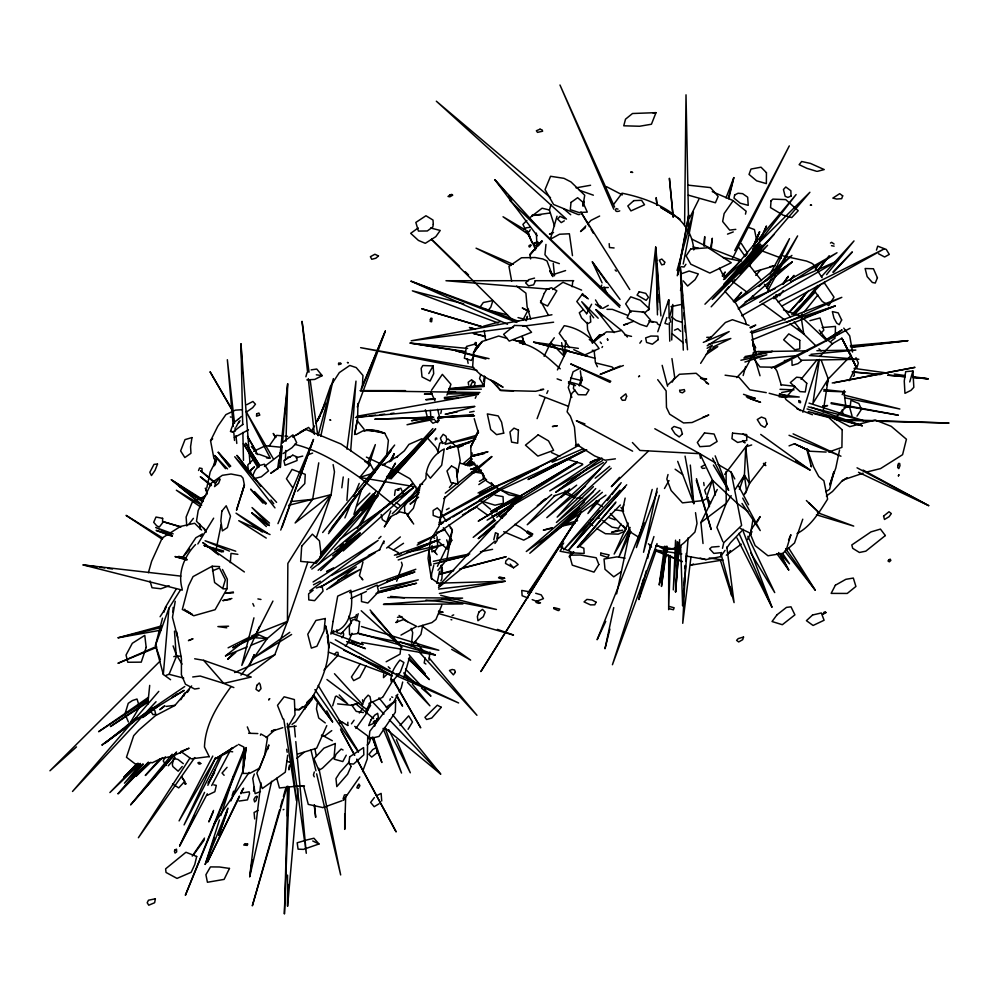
<?xml version="1.0" encoding="UTF-8"?>
<svg xmlns="http://www.w3.org/2000/svg" width="999" height="999" viewBox="0 0 999 999"><rect width="100%" height="100%" fill="white"/><g stroke="black" fill="none" stroke-linecap="round" stroke-linejoin="round"><path stroke-width="1.5" d="M344.717 813.798L344.717 829.395L345.666 796.79M668.706 555.032L668.668 609.665L670.441 555.481M246.79 675.986L274.787 654.782L287.425 621.415L287.862 563.411L331.119 494.642L334.478 471.878L333.129 464.597M298.002 788.548L287.587 906.18L287.824 884.365M684.59 225.599L686.013 94.818L688.736 229.832M431.543 579.008L431.618 573.913L433.741 565.521M842.169 430.194L841.907 447.39L828.733 452.035M835.264 336.501L835.451 326.423L822.115 327.572M184.765 609.203L185.814 610.913L193.756 615.771L215.11 609.702L227.098 588.623L227.322 579.208L222.477 569.455M357.967 403.484L357.53 421.066L364.073 429.183M285.439 459.79L285.714 450.487M285.989 441.196L287.675 383.828L278.634 467.532M288.049 786.325L284.403 913.998L289.273 786.725M347.764 725.349L347.852 722.24M671.728 339.997L672.789 304.47L669.405 317.757M432.067 545.454L431.868 551.823L435.027 550.973L437.762 547.177L437.013 536.738M704.37 245.904L704.732 236.613L703.746 245.879M172.927 612.05L173.127 607.429M383.653 674.063L383.504 677.647L388.099 673.289M675.561 540.184L673.314 589.872L677.172 541.633M747.727 444.493L745.754 446.903L744.417 475.149L743.468 479.308M685.601 565.884L682.742 623.301L690.971 557.067M685.826 561.226L686.213 553.471M679.47 542.607L675.549 592.07L678.196 542.332M362.312 387.237L362.962 375.474L356.206 367.582L349.8 365.447L339.31 372.615L330.544 386.064L320.904 413.998L325.199 403.359L316.883 421.491M680.581 545.404L682.642 605.631L683.528 590.197M683.803 585.564L684.253 577.847M684.79 568.581L684.964 565.484M383.791 543.543L383.953 540.871L379.32 550.162L379.82 549.7L368.331 555.494M507.167 338.436L498.713 336.026L482.08 341.521L475.686 347.827L473.588 352.822L472.627 367.157L480.307 374.425L503.071 387.25L493.319 381.031M668.393 304.345L668.718 299.75L657.779 331.73M230.307 562.624L231.006 553.384L237.874 554.345M147.777 704.332L149.7 685.389M346.903 500.449L348.551 478.746M350.686 450.849L355.994 381.118L346.94 449.138M493.781 539.747L495.454 532.704L497.764 533.716L497.14 540.609L494.917 543.468M675.549 592.07L679.645 539.622M426.398 473.226L430.382 478.184L441.683 465.234L444.243 448.951C432.992 454.757 425.736 466.009 425.961 478.746L414.66 491.87L404.558 506.081L404.732 513.311M682.642 605.631L688.149 537.787M170.579 679.72L163.324 674.45L168.931 608.204L180.582 589.735M279.845 455.994L280.107 452.884L279.708 455.981M280.357 467.557L282.255 445.854M282.53 442.744L287.675 383.828M497.277 538.923L497.764 533.716M435.327 439.96L435.502 438.236L436.538 438.012L436.838 439.123M545.978 244.418L544.942 254.708L549.587 260.289L559.365 263.636M429.021 660.239L429.87 652.022M289.41 765.234L288.923 769.854L289.86 765.296M711.201 249.051L712.324 238.249L710.476 248.938M411.576 642.956L412.687 632.617L411.163 628.334M400.736 648.189L400.087 654.12L386.163 661.763M386.863 454.183L388.399 440.334L384.715 433.191L377.485 430.694L366.845 429.92L364.185 431.068M648.601 310.277L655.706 247.078L656.605 260.901M557.417 369.917L564.048 356.156L565.846 340.734M572.127 286.763L572.852 280.594M456.993 476.898L457.792 470.167L457.03 474.35M271.653 781.23L249.713 876.685L260.914 782.692M484.028 385.402L485.027 376.935M666.395 546.503L661.463 586.45L667.12 546.278M341.808 487.799L343.244 476.973M277.597 469.13L278.871 459.952M214.036 465.934L215.11 458.254M394.555 495.354L395.292 490.109L400.824 488.186L403.346 493.981M667.482 548.513L659.253 584.777L664.635 546.228M287.7 755.244L285.289 772.202L262.287 788.561L256.843 773.151L259.228 767.931M317.27 703.284L316.471 708.928L318.731 718.031L325.262 722.926M819.355 359.428L812.949 403.321L828.246 378.971L851.061 355.469L841.857 338.211L832.379 343.731L819.804 356.393M428.933 550.686L428.059 558.416L431.306 578.321L438.936 583.816M429.395 547.639L430.532 540.009L439.123 526.023L444.917 496.703M249.713 876.685L252.31 859.789M823.101 411.938L828.246 378.971L821.378 360.627M483.628 381.393L484.465 376.099M752.771 520.629L750.511 534.403L755.119 545.591L767.956 555.781L782.741 553.371L794.53 542.957L802.759 519.193M316.383 537.387L331.119 494.642L295.13 522.976L312.637 499.313L318.756 462.837M582.892 205.944L584.727 195.242L570.966 181.918L563.973 178.334L550.561 176.286L545.042 189.61L553.571 204.483L578.246 214.585L579.944 214.423M175.237 601.298L172.465 617.32L177.635 637.35M659.253 584.777L666.021 546.366M574.213 383.591L573.364 388.399L578.234 394.68L586.001 394.855L588.985 389.935L579.932 384.802M471.64 455.806L472.152 452.947M678.009 274.613L688.748 215.085L677.26 275.774M396.678 581.243L402.347 564.959L401.461 562.225M425.112 657.916L424.188 662.936L425.886 664.023M474.375 386.213L475.112 382.405L472.939 380.819L470.179 386.513M422.702 625.362L420.941 634.365L411.351 646.478M683.229 263.998L693.431 211.95L677.047 270.467M583.154 205.906L584.053 201.386L582.954 204.171M215.497 552.522L221.154 524.587M638.274 536.95L630.656 532.242L622.452 510.714L623.676 504.707M839.56 450.012L835.801 468.044L829.757 484.94L833.953 471.615L829.595 489.348L825.823 491.683M613.723 607.617L604.994 648.751L609.889 629.058M616.633 593.906L629.557 532.979M206.818 487.737L210.177 471.99L216.721 459.315L215.06 464.922M550.174 345.517L550.824 342.495L554.283 337.762M622.452 510.714L625.137 498.076M657.217 488.261L643.531 552.272L659.39 495.379M656.443 549.425L638.873 599.487L643.106 579.67M647.664 558.329L650.586 544.605M437.137 582.617L439.56 571.353M320.766 436.301L333.391 378.596L318.107 435.689M440.796 413.486L441.421 410.676M457.192 474.113L460.202 460.477L457.692 446.128M267.919 749.025L268.843 744.929L259.016 769.655M438.037 450.836L439.772 443.281L442.52 441.833M686.313 556.056L705.956 559.602L720.566 556.655L721.528 552.484M722.489 548.301L723.763 542.732L741.633 525.437L731.143 472.127L718.094 464.448M728.746 198.739L733.815 177.622L726.011 197.877M402.684 682.017L401.261 687.849L399.2 691.72M403.758 677.647L409.565 657.267M745.454 214.136L746.153 211.251L733.116 200.724L724.15 213.536L722.652 221.491L729.682 230.12L735.801 229.37M420.254 485.876L413.361 508.379L407.679 514.56M526.361 320.729L527.46 316.346L525.599 320.454M826.735 384.927L828.246 378.971M253.946 617.832L241.808 665.434L259.54 626.448M638.873 599.487L646.216 570.904M162.5 618.156L155.469 645.317L163.324 674.45M164.061 612.112L165.235 607.592L176.311 588.861M362.987 562.037L359.428 575.674L362.812 579.882L361.8 578.209M668.019 474.525L666.845 479.045L671.141 490.534L682.467 502.872L703.358 500.536L708.303 497.465M550.449 238.898L557.005 216.209M728.608 196.99L733.815 177.622M745.616 366.521L743.181 375.524M305.881 376.76L306.955 372.814M579.258 385.676L581.618 376.985L581.942 380.057M652.197 489.448L636.388 547.564L657.117 492.007M148.389 572.702L151.648 561.238L162.2 537.999L180.532 526.436L194.643 523.251L201.611 530.044M183.916 696.028L184.753 693.044L180.807 699.687M356.256 620.716L358.229 613.711M441.083 573.364L441.421 568.731M279.57 809.989L252.322 905.843L287.125 786.288M280.419 806.992L282.555 799.512M283.404 796.515L285.539 789.023M550.998 204.495L549.425 210.04L554.532 226.086M909.739 381.943L912.924 370.991L905.693 371.628L904.257 381.044L904.957 393.331L910.938 390.384L913.823 387.337L912.924 370.991M314.31 771.977L313.449 775.024L314.26 776.835M437.45 566.308L448.151 544.268L452.36 529.895L448.913 524.912M332.679 705.843L335.502 696.378M241.546 494.468L244.393 485.014L243.032 478.184L240.984 475.936L231.056 474.001L222.302 475.324L211.363 483.041L198.189 510.514L196.478 521.278L205.782 530.531M222.727 588.461L225.349 579.757L219.455 568.006L212.462 570.791M802.871 412.225L818.468 360.801M786.413 549.413L790.896 534.702L788.561 540.034M353.896 514.385L361.65 489.148M368.943 465.397L375.324 444.617L367.57 463.299M876.46 250.137L877.734 246.154L886.25 249.438L889.297 254.395L884.615 256.993L878.521 253.758M856.917 367.669L858.328 363.087L855.956 357.679M373.414 501.723L374.812 497.265M480.844 374.475L479.545 378.596L484.065 385.976M389.872 700.237L390.372 698.701M580.444 384.503L581.818 380.219L579.358 385.701M227.959 808.116L205.207 864.385L219.455 819.954M220.891 815.509L233.716 775.524M371.041 737.349L369.243 742.919L367.17 745.029M374.637 726.211L376.436 720.641M653.933 536.55L612.424 664.735L657.03 543.568M230.519 431.406L233.454 431.88L230.519 431.406L231.493 428.446L233.953 422.402L238.499 419.081M218.818 835.489L227.685 808.928M232.118 795.641L233.591 791.208M240.971 675.112L247.515 667.07L267.183 638.573L287.425 621.415L307.742 562.449M680.881 290.534L682.392 286.151L681.006 288.873M218.843 835.489L227.023 811.9M254.32 786.987L253.509 791.171M709.465 506.63L706.655 496.828L712.462 480.219L699.837 453.696L654.807 428.746M537.1 418.643L545.004 397.627M739.41 489.41L744.417 475.149L749.525 483.479L745.304 493.643M205.207 864.385L214.523 837.899M260.414 735.214L260.864 733.965L267.507 737.724L264.735 754.794L259.415 768.243L249.725 773.388L242.769 773.413L243.831 747.04L238.574 744.38M282.193 526.91L313.461 439.51L277.947 523.651M168.931 608.204L155.469 645.317L160.377 659.665M280.731 530.057L313.461 439.51M254.345 774.05L252.759 778.421L255.107 793.656L260.452 791.508M390.709 510.889L386.501 522.415L382.305 519.605L381.193 514.51M357.292 406.955L385.327 331.056L361.263 388.636M362.575 771.628L367.295 758.878L367.744 736.001L354.72 726.398M446.903 395.167L450.949 384.315L442.345 374.363L431.518 390.247M391.396 461.001L394.143 453.783L389.535 461.875M754.62 244.867L759.602 231.793L753.321 246.054M629.645 529.47L618.918 556.98L630.931 531.593M355.02 618.219L356.456 614.56M655.993 112.65L651.435 124.238L639.597 126.249L623.751 125.799L625.511 119.181L632.504 113.511L655.993 112.65L653.271 113.299M644.105 522.514L597.127 639.735L605.731 621.415M244.53 748.388L185.352 895.316L244.318 751.797M230.881 800.898L243.132 770.591M166.146 675.299L169.081 674.3L176.723 655.681L173.801 656.68M213.536 810.414L208.828 821.915L213.237 811.925M352.01 633.241L348.039 642.931L345.342 646.253M361.026 390.222L385.327 331.056M441.783 605.307L435.951 619.442L431.868 622.614L418.119 626.735M198.539 470.504L199.575 467.994L202.023 468.556L202.073 470.616M344.892 517.919L351.448 502.11M353.846 496.353L359.215 483.416M749.625 266.021L753.234 257.442M759.852 241.721L761.051 238.861M762.262 236.014L766.47 226.011L759.852 240.11M391.72 459.465L394.143 453.783M396.591 622.577L397.739 619.892M361.938 705.694L364.872 698.788L368.144 695.142L370.005 696.64L370.929 701.435L366.021 710.589M754.07 244.68L759.602 231.793M546.803 393.456L548.001 390.671M254.146 654.682L249.887 664.51L254.358 654.67M326.773 725.636L316.633 748.239L298.052 753.945M628.171 523.089L614.16 554.07L630.144 527.46M766.932 288.299L770.803 279.782M772.102 276.948L789.51 238.636L770.129 273.976M253.097 474.725L255.057 470.429L258.766 465.734L264.385 464.21L268.519 470.879L261.288 476.823L254.021 478.671M680.469 290.372L682.392 286.151M478.259 430.482L470.729 446.865L471.378 461.063L484.14 475.724M369.817 503.371L371.104 500.574M535.077 281.656L533.616 284.827L528.608 285.889L525.624 282.879L528.808 279.658L534.527 278.097M207.317 793.805L179.633 845.966L204.57 792.382M207.854 785.339L222.29 754.32M666.87 317.545L664.947 323.414L667.919 324.2M215.597 757.529L184.078 824.912L220.117 755.731M522.989 344.43L524.288 341.67M475.249 398.276L476.161 396.366M689.322 218.519L698.838 199.425M239.36 796.116L207.467 862.112L239.548 796.528M240.709 793.306L242.745 789.098M443.306 527.722L451.798 540.197L447.44 549.188L436.963 540.359M544.105 356.293L550.824 342.495L564.048 356.156L566.957 350.686M530.232 229.708L529.308 231.606L525.899 231.93M240.909 793.743L243.644 788.161M317.645 420.629L320.242 415.359L315.846 423.326M703.021 543.493L700.911 522.539L717.245 489.522M724.725 474.388L745.754 446.903L751.673 444.955M842.182 394.642L844.255 390.459M849.1 380.681L856.018 366.733L851.061 355.469M179.633 845.966L194.905 815.421M440.896 580.781L441.858 578.858L442.407 570.379L441.321 565.109M478.359 431.68L470.729 446.865L478.359 431.68L478.421 432.979L474.238 418.656M732.442 258.566L789.297 145.891L734.727 250.574M272.939 601.073L256.306 633.728L251.523 636.126M165.31 756.842L163.224 760.938L166.109 765.384M236.089 427.048L238.761 421.915M212.775 756.068L179.096 820.891L215.659 757.866M522.989 319.817L528.521 309.19M747.489 539.572L750.986 532.854M215.384 769.517L208.154 783.316L214.548 772.639M213.986 458.816L210.564 440.746L217.757 426.298L225.886 414.635L235.302 410.164L242.195 409.69M211.688 785.564L229.895 751.248M586.55 313.786L591.633 304.22M600.337 287.812L601.785 285.077M238.911 422.727L240.01 420.654M366.121 665.621L359.802 677.484L353.671 680.619L351.448 676.96L360.264 663.711M397.827 694.305L393.693 702.047L386.263 707.18M751.997 531.655L750.511 534.403L751.585 528.908L760.139 516.595L757.18 522.077M346.253 755.207L342.794 761.563L334.178 759.19L335.989 754.295L341.159 749.05L343.057 749.974M767.769 290.609L775.973 275.562M777.472 272.827L797.614 235.901L774.462 274.638M311.451 431.293L314.385 425.986M672.215 382.105L674.737 377.597L671.952 358.604M360.477 525.611L395.429 463.124L357.28 528.483M428.783 373.564L433.104 365.921L422.827 365.522L421.166 368.331L422.015 376.923L430.119 381.056L433.691 373.713L433.104 365.921M664.472 488.499L669.005 480.569M288.948 725.249L295.017 714.772L294.393 699.562L284.128 696.803L277.497 705.344L283.004 719.105M548.563 346.353L550.824 342.495M601.972 347.527L602.547 346.528M474.275 355.419L471.291 360.452L464.373 358.254L466.545 346.416L474.325 344.268L478.059 346.266M766.483 287.999L772.065 278.646M341.995 637.799L343.631 635.089L343.519 633.341L342.732 632.242L340.784 633.803M621.053 524.063L618.518 528.271L612 527.147L602.697 520.591M310.302 700.274L295.667 721.765L292.02 724.375M382.842 697.09L392.182 681.655L391.258 678.945M408.079 729.282L412.475 722.027L408.678 715.871L399.975 725.499M197.839 543.968L213.661 518.169M562.637 546.99L560.027 551.223L571.74 553.446M365.984 712.874L370.592 705.481L369.018 703.346M580.269 513.261L480.831 671.59L581.318 511.838M130.519 722.314L139.523 706.98L137.013 699.025L132.517 700.499L128.247 703.308L125 713.935L128.409 722.027M700.649 363.349L712.287 345.092L707.105 348.314M774.038 298.651L776.535 294.73M783.204 284.265L788.199 276.423L782.629 283.928M390.984 516.545L384.403 526.76L390.984 516.545L399.825 511.875L408.616 514.01M189.91 758.091L138.386 837.736L194.805 757.567M731.181 495.666L726.223 503.359L716.882 527.372L722.889 541.72M735.314 489.248L744.417 475.149L746.49 490.784L743.993 494.642M160.09 616.733L166.396 607.042M563.698 542.981L560.851 547.377L573.301 552.909L584.14 553.471L583.866 548.239L580.644 546.915M773.863 298.551L776.398 294.643M783.141 284.228L788.199 276.423M305.731 707.354L304.408 709.377C319.268 688.149 332.642 661.101 327.522 634.465M857.005 416.133L861.475 409.315L858.853 403.546L850.973 400.324L849.924 408.304L851.997 415.734M527.684 593.481L580.094 514.248M596.49 500.536L587.924 513.511L599.15 500.836M192.258 856.093L204.508 838.061M214.136 823.888L249.138 772.377M334.515 654.907L336.301 652.285L337.962 652.409L338.224 654.782M685.926 264.298L684.09 266.995L681.081 266.708M269.318 445.816L276.598 435.339L282.13 435.839M230.981 686.713C217.919 704.832 205.245 724.038 204.47 747.015L209.328 756.855M343.494 800.187L359.815 776.922M355.881 728.433L367.47 712.012M779.632 295.716L783.228 290.634M791.295 279.196L793.98 275.374L790.134 280.257M479.87 307.392L483.316 302.51L492.907 300.562L490.846 307.043L488.411 310.115M720.566 556.655L725.074 550.337M726.872 547.802L730.469 542.744L743.356 529.295M639.847 343.181L641.595 340.734M193.381 855.032L204.258 839.934M351.448 723.838L354.071 720.229M359.328 713.011L362.837 708.204M528.708 592.307L536.938 580.993M187.35 692.394L189.173 689.922M817.881 294.98L804.295 311.813M613.985 203.971L622.027 193.194C651.972 199.263 691.47 214.86 693.756 249.937M582.754 293.581L576.798 301.523L586.688 313.661M328.484 533.666L391.308 450.199L329.021 531.618M473.588 352.822L482.08 341.521L473.376 353.009M734.14 302.11L741.595 292.27L733.328 301.473M799.188 302.173L804.819 294.742L789.572 312.3M331.443 528.046L356.918 494.605M358.803 492.132L361.638 488.411M367.307 480.981L394.667 445.054L322.665 532.517M374.338 797.564L370.641 802.409L374.175 806.705L379.058 803.783M815.246 269.168L819.942 263.012L815.996 267.819M188.686 524.463L193.406 518.344M765.746 462.487L749.525 483.479L745.754 446.903M725.611 285.414L732.279 276.823M742.769 263.311L796.116 194.555L724.899 279.108M624.987 487.212L569.005 549.725L599.612 510.402M607.267 500.574L610.127 496.89M612.05 494.43L619.692 484.602M747.901 511.438L737 503.146L712.462 480.219L704.732 490.134L705.893 494.155M195.529 544.58C184.34 556.293 177.447 572.689 182.168 588.873M776.698 297.315L779.57 293.656M330.869 634.103L333.703 630.531M727.634 554.108L730.444 550.574M307.53 705.094L312.2 699.25M449.4 487.462L453.121 482.854M794.205 314.373L817.731 285.477M826.56 274.65L854.008 240.934L821.403 276.698M294.668 444.305C318.481 450.274 339.772 463.474 359.69 477.447L370.417 464.335L341.009 444.018L305.731 429.358L292.607 437.087M785.239 398.638L795.117 386.563M801.036 379.32L816.832 360.015M175.899 753.346L130.744 804.719L172.153 754.233M594.043 341.72L599.637 334.977L604.008 334.465M437.974 570.254L446.778 559.665L452.36 529.895L450.237 527.772M315.971 563.473L375.499 492.207L320.504 553.571M140.459 764.085L124.45 783.191L142.62 764.023M570.766 555.419L573.776 551.86M577.797 547.09L615.896 501.973M396.665 513.736L412.787 494.667L392.307 513.698M189.698 549.1L182.805 557.217L195.866 537.749L202.522 534.015L200.549 536.338M191.658 685.938L174.813 705.531L155.494 715.621L138.998 729.944L133.691 735.689L126.473 757.267L136.501 764.922M724.849 291.496L728.895 286.775M732.954 282.043L734.977 279.683M740.034 273.776L809.902 192.258L752.509 249.088M621.203 482.692L563.611 549.862L620.042 490.172M158.791 691.37L72.515 791.47L156.044 701.71M310.552 567.594L316.633 560.526M319.68 556.992L375.499 492.207M118.069 793.718L148.314 762.324L118.069 793.718L143.456 764.21M573.214 552.135L569.18 556.83L573.538 552.422M577.26 547.452L615.621 502.897M182.23 766.483L178.134 771.203L172.852 766.558L172.34 764.647L173.539 758.303L178.022 759.465L183.304 763.648M392.719 681.018L400.312 672.252L403.896 662.512L399.912 660.064C395.067 666.233 389.96 673.601 391.258 681.83M130.744 804.719L176.548 751.935M318.256 564.56L378.321 495.754L320.929 554.757M535.764 248.014L529.945 254.658L530.606 258.928M537.699 245.791L541.583 241.371M361.338 510.452L374.637 495.242M388.936 478.871L432.892 428.583L387.699 477.922M592.457 343.181L599.637 334.977L592.02 342.62M800.798 300.774L802.846 298.426M227.073 767.319L222.053 773.039L224.126 775.299M725.461 283.716L760.276 244.043L723.813 284.203M619.542 477.36L611.338 486.663L648.064 451.423M159.74 759.178L145.292 775.486L162.6 757.592M569.005 549.725L626.698 484.79M364.16 509.103L375.549 496.316M391.071 478.896L435.576 428.946L386.588 476.848M342.332 632.592L351.198 622.652L349.151 615.983M755.744 275.412L760.888 269.63M606.568 461.65L557.155 517.107L611.188 468.169M725.361 285.639L761.875 245.13L723.513 279.508M361.401 510.739L374.975 495.766M390.646 478.484L435.576 428.946M595.716 488.573L562.262 525.237L599.899 490.372M788.798 312.45L808.79 290.534M355.12 513.486L372.989 493.981M711.163 306.818L767.594 245.279L712.262 299.425M323.938 670.154L338.137 655.119M794.417 314.697L815.484 291.87M822.864 283.878L824.974 281.593M833.403 272.465L852.359 251.91L832.904 272.053M168.232 765.783L175.212 758.241L173.426 754.645M184.715 781.418L181.568 776.772L184.715 781.418L178.696 787.911L172.552 783.953M438.848 585.676L522.327 495.554M536.163 247.977L529.945 254.658L541.945 240.809M538.236 245.754L542.382 241.308M585.814 225.949L580.556 231.568L585.339 227.772M587.912 223.701L591.058 220.342L599.625 216.046M800.274 316.121L802.284 313.961M555.032 495.267L527.235 524.737L565.621 492.807M820.853 333.304L823.8 330.169L820.054 317.969L809.927 320.667M202.822 498.813L204.957 496.565M713.823 297.802L773.913 234.69L704.944 304.208M233.928 652.759L227.685 659.303L235.776 652.409M136.576 763.923L123.701 777.422L138.012 763.211M149.063 762.662L136.164 776.136L150.911 762.237M297.502 491.158L304.782 483.578L305.244 474.338L292.033 469.418L286.438 478.758L292.42 487.275M137.949 763.511L109.89 792.557L140.272 763.423M791.832 314.573L821.016 284.365M835.788 417.432L845.903 406.98L844.043 392.12M575.037 390.109L571.79 393.419L567.095 411.8L570.342 416.121L574.45 427.035L575.961 443.993L594.542 455.894L605.169 460.214L615.384 458.841M578.983 546.903L620.379 504.994M526.86 220.454L522.914 224.4C527.072 233.079 532.23 241.084 535.564 249.887M528.833 218.481L542.082 208.204L549.275 209.977M569.605 488.773L560.801 497.589L576.673 485.177M159.865 661.313L49.95 770.778L76.473 746.915M736.738 377.597L745.891 367.882L754.382 352.185L751.61 330.931M252.859 459.89L247.802 464.91L248.164 469.443M723.813 277.51L741.47 260.027M744.792 256.743L746.99 254.558M449.675 542.295L451.798 540.197M356.531 506.243L369.892 493.169M593.394 486.663L556.418 522.465L593.481 491.52M374.825 720.616L373.276 722.115L373.776 722.976L377.485 719.792L376.71 718.88M302.485 706.593L299.313 709.627L294.905 709.69M306.705 702.547L314.111 695.454L304.583 706.243L299.313 709.627L294.655 709.253M378.746 538.561L380.981 536.426M320.654 570.529L360.077 533.066L311.8 569.068M466.233 464.423L471.878 459.078M439.298 586.076L442.694 582.854M465.134 465.297L471.89 458.916M759.065 286.476L791.907 255.419L734.889 301.523M447.152 449.3L450.549 446.116L446.853 448.951M232.767 747.776L227.735 752.472L215.984 758.516L232.767 747.776L229.495 750.261M579.083 507.892L529.795 553.271L602.372 492.295M210.564 440.746L212.675 438.823M237.987 419.58L241.346 416.508M667.894 384.815L679.457 374.263L696.153 373.289L708.603 384.028L706.081 382.667M600.536 468.656L546.815 517.644L585.514 486.076M343.132 550.986L413.424 487.612L339.535 539.46M266.233 737.637L275.237 729.532M494.567 526.498L478.334 538.523L497.077 522.065M501.76 517.944L506.456 513.823M340.122 546.977L343.631 543.918M345.966 541.883L412.55 483.716L334.503 549.787M443.806 498.613L491.895 456.768M735.102 301.998L792.195 261.963L738.211 308.903L837 252.747L759.677 302.372M408.616 501.673L419.255 492.532M524.113 229.67L526.311 227.784L530.107 227.31M158.916 705.506L142.62 717.469L154.433 707.342M494.43 519.243L473.189 537.362L495.479 520.342M496.79 517.232L518.031 499.113M584.365 501.96L526.286 551.523L605.918 495.129M318.157 570.267L359.69 535.264L332.592 555.931M296.84 758.341L303.883 752.422M463.224 463.636L471.578 456.605M478.334 538.523L491.533 527.584M438.524 587.574L495.104 541.058M497.514 539.073L551.685 494.542M853.296 376.373L854.42 375.449L854.207 373.638M401.348 497.49L413.424 487.612M595.192 478.184L609.702 466.346M410.452 504.07L416.483 499.188M386.588 548.076L400.349 536.925M136.763 717.644L105.12 743.056L133.903 721.728M164.61 705.769L159.753 709.665L164.81 706.018M377.759 752.222L371.715 757.092L368.906 754.332L372.689 749.625L375.025 748.276M410.089 503.921L418.631 497.127M313.137 590.247L308.604 593.843L308.778 599.912L314.598 600.661L323.064 591.096L322.015 586.013L316.371 588.024M445.292 493.131L491.658 456.481M337.063 551.161L360.077 533.066M247.065 646.927L225.512 655.893L249.126 637.325L228.097 647.827M540.709 502.485L545.566 498.663M831.093 341.196L835.239 337.937M706.418 340.622L712.374 335.951L725.399 322.502L732.429 319.717L749.088 325.399M593.918 341.67L606.493 331.868L614.76 332.068L621.703 330.469L627.372 337.038M232.792 432.155L242.932 424.275M408.541 498.663L419.555 490.109M326.723 589.56L356.331 566.92L322.365 586.001M500.424 516.558L511.575 508.041M537.35 505.494L546.003 498.888M264.448 466.458L280.469 454.258M700.911 522.539L726.223 503.359L726.086 471.628M603.433 462.549L555.844 492.245L587.986 468.007M597.877 460.551L600.349 458.691M331.755 730.631L324.475 736.113L321.403 735.851M582.542 310.314L579.308 312.749L581.58 317.919L586.45 322.777M555.844 492.245L601.81 457.979M826.373 496.053L832.517 491.483L842.856 480.032L863.124 473.176M142.62 717.469L158.804 705.456M309.715 590.983L378.097 540.409L313.049 581.992M143.918 714.31L146.416 712.462M148.913 710.601L152.672 707.829M126.823 726.673L101.861 745.117L126.998 726.76M726.335 555.194L741.258 544.168M842.169 481.231L847.015 477.647M177.085 693.868L172.078 697.564L184.128 690.571M417.145 490.796L419.655 488.961M140.834 716.67L143.344 714.834M281.868 442.919L292.957 434.865L296.666 442.707L291.97 447.727L283.204 453.509M765.908 280.994L792.195 261.963M418.169 227.959L410.689 233.329L418.444 240.434L425.287 243.319L435.839 236.626L440.234 230.444L430.669 228.009M280.494 466.146L270.741 473.289L277.972 468.494M289.797 632.305L253.259 658.191L291.608 634.465M513.523 567.794L518.144 564.535L515.034 561.725L508.678 558.329L505.856 560.976L505.519 563.436L513.523 567.794L510.189 564.073M246.741 411.863L252.722 407.654L255.457 404.195L252.909 401.473L246.79 404.67M552.659 289.535L562.986 282.305L581.605 290.122M430.819 537.887L499.912 490.134M148.401 697.339L98.614 731.705L148.214 699.263M620.941 571.89L613.761 576.823L604.994 569.293L604.033 559.028L616.907 556.88L625.124 558.179M410.726 499.413L418.444 494.155M184.753 686.525L127.048 725.649L183.991 690.359M147.902 701.223L110.452 726.523L148.389 701.96M706.293 354.358L717.744 346.628L707.791 350.924M478.796 484.59L486.588 479.395M826.535 340.272L842.095 329.857L826.26 339.585M393.356 550.049L403.534 543.281M599.075 458.091L549.75 490.896L602.497 460.614M528.858 536.95L530.469 535.901M707.192 345.779L729.17 331.556L703.308 342.382M577.597 462.412L487.125 520.142L582.729 464.622M320.492 587.237L375.362 552.584L331.343 575.474M215.984 758.516L237.325 745.167M225.512 655.893L229.308 653.546M832.367 337.487L838.985 333.379L832.329 337.35M182.317 751.523L179.67 753.171L182.405 751.698M248.464 429.82L234.378 437.462M555.119 463.898L532.692 477.522L586.725 449.787M329.682 587.887L360.139 569.492L337.774 580.382M479.395 481.393L484.727 478.184M295.991 435.202L305.731 429.358M440.821 524.113L443.481 522.514M446.141 520.929L450.124 518.543M452.784 516.958L462.1 511.401M464.76 509.815L483.391 498.688M486.051 497.102L499.35 489.148M577.172 462.075L478.221 521.153L577.322 462.175M587.887 323.664L590.746 321.978L590.259 315.946M515.059 503.446L493.693 516.083L513.124 506.206M830.431 243.057L831.63 242.345L834.078 244.018M438.736 524.45L499.2 489.06M564.298 220.829L561.238 222.602L557.617 219.056L559.977 216.321L564.984 218.744M520.629 498.626L490.671 511.613L517.557 496.141M382.505 465.059L397.602 456.406L396.203 457.417L404.283 450.874L408.941 444.405L421.953 438.711M741.595 315.771L837.562 260.889L790.646 281.718M219.605 566.595L212.175 566.233L193.044 576.61L188.524 585.814L182.33 609.477L192.27 614.522L187.263 610.976M273.838 729.957L271.316 731.393L282.842 727.647M782.03 305.981L883.99 249.013L778.084 301.998M750.374 328.109L755.781 325.075L749.974 327.36M439.548 517.295L495.204 486.213M400.986 635.102L416.633 626.361L403.421 619.617L395.654 622.464M608.266 305.369L602.884 308.354L600.199 307.767L595.454 304.208M462.512 514.885L477.485 506.605M299.912 432.18L308.579 427.422L313.137 432.804M579.308 445.054L479.732 499.675L585.701 450.187M550.237 239.31L559.527 234.241L569.38 233.778L572.477 255.644M439.96 517.744L497.627 486.638M258.004 810.401L254.083 812.499L254.683 818.943M326.735 571.753L333.629 568.081L326.611 571.341M417.17 545.104L436.326 534.877L417.944 542.994M774.862 368.082L850.112 328.284L771.353 368.169M446.441 509.665L449.188 508.204M478.071 492.994L493.194 485.014L491.221 482.592M490.671 511.613L521.003 495.666M356.131 434.453L363.698 430.494L374.488 430.606L384.715 433.191L375.786 431.556M256.206 635.489L232.755 647.739L257.879 635.789M313.461 584.777L320.342 581.193M366.958 589.697L377.098 585.077L378.596 591.758L367.882 603.021L361.488 601.573L361.426 593.806M579.87 368.256L573.076 371.79L568.256 387.475L571.828 397.427M595.504 459.702L589.997 462.562L595.691 460.077M584.677 450.299L528.009 479.508L580.794 452.659M311.139 369.88L316.745 369.031L322.19 375.624L314.735 379.433L306.868 379.895M205.806 495.666L192.058 502.634L186.126 517.045L186.788 525.973M705.244 464.61L701.186 466.82L702.359 468.394L704.994 468.169M376.436 795.766L381.131 793.406L381.718 801.023M469.018 510.601L477.397 506.431M151.885 762.961L160.564 758.765L173.252 755.943L189.073 748.214L180.819 751.485L191.171 758.84L208.891 756.63M712.774 347.165L730.831 338.474L708.516 344.243M253.659 451.361L265.459 445.716L281.543 447.29M283.167 809.752L283.878 809.415M207.455 795.241L214.835 791.732L216.308 785.376L213.798 784.889M382.542 465.284L385.102 464.073L382.305 464.972M415.609 550.199L435.389 540.971L417.957 547.689M625.149 530.993L618.306 534.153L605.419 533.716L596.578 528.409M370.417 702.934L382.492 697.377M556.243 458.703L479.645 493.781L537.924 468.419M786.475 322.477L841.82 297.34L750.386 332.28M457.267 447.365L475.724 439.011M274.787 654.782L234.603 672.552M350.799 598.451L366.346 591.47M377.659 586.388L415.821 569.255L349.638 592.707M745.142 301.91L774.999 288.661M578.271 444.293L575.424 445.554L578.296 444.355M674.512 330.157L677.809 328.696L680.719 331.318M156.568 646.403L117.957 663.299L156.781 647.327M797.065 533.541C810.726 526.635 819.555 511.813 827.609 499.113L823.888 480.756L818.755 476.548L813.611 466.958L806.917 448.713M552.135 462.237L583.404 448.626M439.248 420.517L432.942 423.239L430.806 421.166M620.167 366.034L600.149 374.4L623.376 365.522M192.732 638.811L188.424 640.609L192.795 638.935M251.373 645.142L267.183 638.573L256.306 633.728L287.425 621.415M452.085 615.559L453.696 614.885M396.753 557.317L439.922 539.485L394.393 555.219M751.635 340.035L835.276 305.881L752.359 333.104M702.572 417.457L708.778 414.997L692.082 422.527L683.541 422.952L669.68 414.185L666.47 407.455L666.133 390.909L657.704 379.657M618.856 211.214L619.755 210.851M466.545 464.036L472.365 461.8M727.497 234.128L733.266 231.93M804.694 317.557L835.276 305.881M693.543 564.06L690.709 565.147L722.951 559.989L709.24 557.966M459.016 447.065L463.361 445.417M553.546 232.53L549.45 234.078L552.347 233.416M467.632 465.771L473.464 463.611M553.671 496.166L566.695 491.383M308.753 454.483L312.612 453.096M322.739 807.679L342.12 800.686M169.168 585.776L160.864 588.761L151.998 587.737L150 580.931M466.783 464.897L474.113 462.3M681.63 273.651L689.11 271.016L698.326 273.926L695.067 279.683L687.624 286.026L683.241 280.881M789.06 445.866L794.43 443.768L809.215 450.674L794.43 443.768M350.899 618.356L355.494 616.745M469.33 466.009L475.187 463.961M318.981 843.98L303.471 849.375L298.077 849.162L297.178 842.794L307.217 839.847L313.936 838.248L318.981 843.98L312.749 840.983M478.146 467.445L470.591 469.405L477.959 466.895M481.293 470.129L472.477 473.139L481.456 470.616M387.1 581.468L414.885 571.977L386.988 581.468M618.893 529.832L611.513 532.342L622.714 530.182M398.189 559.964L443.731 544.567L407.167 552.397M866.021 472.19L880.519 468.606L902.572 454.695L906.43 439.235L891.233 426.336L875.161 420.005L849.737 426.66L832.242 417.47M744.942 362.013L766.857 354.845L740.896 360.252M565.584 270.567L552.547 274.8L550.112 270.841M495.691 511.788L497.065 511.351M397.252 507.929L359.69 477.447L374.962 472.577L370.417 464.335L364.847 461.538M337.612 703.908L351.373 705.282L358.816 702.984M576.023 187.849L590.571 185.265M473.726 440.584L446.89 448.788L469.493 442.744M436.825 532.392L445.042 529.907M377.997 591.783L418.256 579.845L380.457 588.286M627.872 323.751L623.588 325.012L633.466 321.366M470.591 469.405L478.059 467.195M754.395 271.728L775.274 265.609L769.929 266.621M476.598 435.277L445.167 444.28L475.561 437.412M552.235 527.697L543.306 530.157L552.422 528.184M565.634 524L577.547 520.704M161.026 630.144L118.144 637.774L161.713 625.886M483.566 326.198L500.274 321.666M432.604 417.882L407.03 424.75L434.49 419.243M446.141 414.248L474.725 406.581M439.947 574.363L453.496 570.754M459.515 569.155L506.193 556.73L462.662 567.981M487.749 451.698L472.689 455.631L487.749 451.985M817.319 171.366L824.237 169.568L810.464 163.424L801.66 161.501L799.138 164.673L807.055 168.394L816.333 171.204M440.134 573.801L453.646 570.304M484.353 453.134L472.302 456.243L484.428 453.471M288.549 505.332L331.119 494.642M376.086 593.356L416.558 583.254L378.683 592.457M433.691 563.948L468.431 555.319M492.594 549.325L480.432 551.785M296.004 457.729L302.734 456.106M441.133 561.725L466.87 555.531M351.373 705.282L356.955 703.945M231.893 598.463L222.827 600.611L230.457 599.363M118.144 637.774L160.652 627.659M743.83 358.004L772.464 351.386L744.992 356.543M174.925 705.331L166.209 706.405M561.55 526.211L575.237 523.251M590.459 519.967L593.493 519.305M596.54 518.656L599.575 517.994M670.978 306.656L680.669 304.57M396.503 554.682L401.074 553.708M433.266 561.326L469.78 553.933M437.537 418.631L445.167 417.107M469.58 412.212L474.15 411.301M429.87 417.145L411.526 420.704L431.431 417.257M445.154 414.173L457.38 411.813M834.19 382.804L915.009 367.345L832.242 382.967M666.47 549.762L680.943 547.002M781.668 392.52L792.394 390.497M551.947 314.747L411.213 340.796L513.361 327.46M439.398 593.506L505.144 581.268L436.825 583.216M356.88 416.296L477.934 394.58M233.366 591.982L225.737 593.281L233.479 592.807M397.452 617.345L401.973 616.595M242.707 792.856L249.176 791.807L249.538 793.768L247.465 799.862L239.023 801.073M199.126 688.336L194.68 689.035L185.489 684.278L181.393 674.712L181.443 658.766L176.698 631.98M549.45 213.087L531.793 215.522L540.921 214.822M844.055 407.629L850.236 406.78M522.652 326.236L553.608 322.202M192.72 676.972L200.187 676.023L223.764 683.391L233.853 687.562M339.623 722.801L342.657 722.414L347.814 725.536M852.047 347.402L907.766 340.684L850.349 345.691M435.04 398.589L425.749 399.687L435.064 399.225M444.33 397.49L478.371 393.456M438.648 589.073L505.144 581.268M287.45 457.28L290.397 456.955M850.511 346.89L907.766 340.684M356.993 417.157L366.271 416.158M369.355 415.821L375.549 415.159M380.182 414.66L384.815 414.16M391.009 413.486L394.093 413.149M292.47 501.411L312.637 499.313M297.802 786.063L279.42 787.974L276.785 778.271M448.638 388.673L484.24 385.102M419.93 484.465L422.614 484.203M720.404 552.734L713.835 553.396L709.677 548.863L711.713 547.09L719.118 546.478M760.002 359.103L797.09 355.619M811.001 354.308L855.831 350.087L816.895 350.699M355.457 417.482L474.6 406.318M437.662 417.557L473.339 414.485M845.591 407.018L850.224 406.618M286.938 726.96L296.228 726.198M339.56 722.677L342.657 722.414L338.524 720.354M822.951 405.969L827.597 405.606L822.964 405.906M383.791 604.208L462.599 598.126L387.737 597.527M576.585 498.276L582.717 497.827M540.659 389.523L543.706 389.31L535.626 391.296L500.549 390.397L490.734 379.807M448.651 388.998L484.278 386.488M227.098 588.623L223.227 588.886L214.598 582.529L212.175 566.233M432.167 393.631L424.4 394.13L432.142 394.056M447.727 392.619L455.494 392.12M444.368 398.751L458.329 398.052M437.662 417.669L473.376 415.859M298.539 786.101L304.458 785.876M433.778 417.132L374.8 419.218L432.43 417.195M438.436 416.958L463.274 416.084M467.932 415.909L474.138 415.696M438.661 416.983L463.586 416.108M468.256 415.946L474.488 415.721M228.584 626.186L217.894 626.573L226.785 627.809M784.365 360.527L787.474 360.477M801.448 360.239L858.865 359.29L809.227 355.482M601.86 287.625L608.329 287.537M756.156 351.648L807.542 350.849M448.688 389.61L481.356 389.148M447.652 393.918L478.658 393.643M383.454 604.482L462.899 603.933L425.986 600.087M706.73 337.337L711.4 337.312M528.533 280.707L445.979 280.731L549.475 289.223M534.765 280.707L573.701 280.694M360.314 390.584L405.519 390.634M607.005 309.34L612.312 309.353L627.31 315.185M779.22 396.853L799.25 397.015L779.257 394.518M642.432 312.312L645.267 312.337L649.387 308.816L640.371 300.237L630.731 296.84L625.661 303.858L631.068 312.212M360.264 390.796L479.87 392.495M836.762 420.129L872.639 421.066M877.309 421.178L949.05 423.039L843.643 419.68M518.631 340.721L523.139 340.859M834.34 419.38L840.534 419.58M266.533 457.904L269.28 457.992L259.203 454.32M248.614 733.266L257.817 733.566M513.536 390.871L500.549 390.397L496.865 385.676M780.019 389.31L794.043 389.872M823.638 391.046L845.441 391.908L823.875 389.51M618.094 211.438L616.208 211.351L615.259 209.952L616.221 208.604L618.006 209.141M826.111 452.072L809.24 451.198L799.924 446.153M715.484 462.912L699.837 453.696L639.934 450.437L632.417 442.532M701.248 378.696L706.655 379.033L700.549 377.984M250.637 637.424L267.183 638.573M758.029 351.561L765.783 352.16M852.522 372.103L880.331 374.563M888.049 375.249L905.044 376.748M912.761 377.435L928.208 378.808L912.761 376.635M374.488 430.606L366.845 429.92L372.802 431.006M284.902 436.088L287.675 436.338M852.222 371.778L880.131 374.363M887.886 375.075L904.944 376.66M912.699 377.372L928.208 378.808M614.085 247.964L609.465 247.54L609.19 243.606M465.447 352.073L410.152 343.082L467.644 348.426M390.609 596.403L404.458 597.839M688.523 185.19L710.489 187.6L718.131 196.441L715.421 202.772L688.348 195.167M780.743 384.715L794.605 386.251M182.342 590.109L83.142 564.947L180.831 576.111M438.511 611.663L443.119 612.25L438.623 611.101M83.142 564.947L97.04 566.87M100.125 567.295L104.745 567.932M107.842 568.356L112.462 568.993M595.054 358.291L533.603 342.158L578.359 348.376M592.245 350.299L595.329 350.724M725.099 375.187L738.81 377.085L749.837 389.835L766.258 392.644M299.613 785.888L303.708 786.463L308.266 804.382L322.302 807.454M854.045 368.381L888.036 373.164M894.217 374.026L905.032 375.549M316.333 374.812L322.19 375.624M681.793 553.908L655.868 550.074L682.354 561.525M669.542 606.543L674.15 607.767L673.401 609.752L669.817 608.878M410.152 343.082L465.584 351.598M615.072 509.765L623.651 511.138M359.69 477.447L415.709 486.863L417.932 494.305M472.177 471.64L483.041 473.476M361.688 642.432L435.277 654.969L400.287 641.808M363.324 712.587L356.231 711.375L351.685 705.044M831.143 403.633L898.338 415.184L831.143 402.722M517.057 496.203L508.991 494.817L501.123 490.197M178.209 655.943L181.206 656.455M194.68 658.778L203.646 660.327L251.248 677.047L223.764 683.391L203.646 660.327M473.726 367.532L360.614 347.664L476.935 370.342M228.396 751.086L232.68 751.835M531.518 592.182L521.753 590.434L522.127 595.729L527.884 597.951M257.904 598.913L260.976 599.475M831.505 245.667L834.128 246.154M746.265 396.678L755.319 398.364L743.518 394.318M495.054 495.167L503.059 496.64L503.359 503.271L495.017 505.194L479.033 500.324M648.738 320.841L657.155 322.415M459.59 463.199L469.006 465.01M655.881 545.679L675.661 549.462L684.065 542.819L694.942 532.055L697.015 523.401L695.516 512.674M441.795 598.776L496.453 609.49L440.734 595.304M359.303 634.09L438.811 650.237L361.463 626.535M845.042 397.839L899.849 409.016L844.118 395.117M722.864 257.442L741.096 261.226M450.974 619.655L451.81 619.817M341.346 633.691L336.913 632.767L336.888 629.757M783.066 255.906L806.518 261.064L811.625 263.174L813.286 264.335L822.115 277.672M186.214 558.154L178.609 556.455L186.126 558.241M693.056 247.015L698.551 248.264M682.379 322.452L676.023 320.379L671.653 317.058M624.575 334.802L631.518 336.388M485.464 336.251L473.376 333.429L485.352 336.763M187.05 559.378L174.987 556.543L186.938 560.102M489.048 358.653L455.806 350.786L485.851 359.028M570.616 377.972L581.193 380.482M351.099 641.783L363.137 644.63L331.106 632.879M367.432 463.611L370.417 464.335M808.091 406.818L863.723 420.704L809.04 403.109M700.087 558.129L705.956 559.602M463.698 303.821L412.375 290.834L498.201 322.989M483.316 308.791L507.467 314.91M518.031 317.582L524.075 319.118M814.285 413.786L828.621 417.407L842.045 429.657M533.603 342.158L587.724 356.281M169.081 674.3L183.754 678.121M808.253 411.576L862.274 425.774L811.163 407.267M519.505 342.944C535.826 345.791 548.351 358.092 560.239 368.831M230.357 416.933L231.081 417.132M769.155 393.269L784.652 397.365M568.493 381.693L580.506 384.99M523.926 342.857L513.424 339.922L525.299 343.344M208.554 547.09L204.208 545.491L223.651 550.973M357.792 632.991L435.277 654.969M438.736 613.561L513.498 635.052L497.44 629.382M180.894 526.823L162.937 521.628L180.694 526.96M484.39 327.335L421.678 308.741L484.115 327.435M535.689 593.256L541.233 594.892L543.456 598.638L536.525 601.298L532.205 599.625M649.924 321.466L652.859 322.34M519.468 495.766L500.387 490.01L486.588 481.093L476.923 465.184M816.433 514.785L853.733 526.111L817.444 512.599M807.042 408.928L862.274 425.774M566.795 459.053L582.517 463.923M779.482 393.594L786.875 395.979M172.427 535.751L156.131 530.382L172.19 536.351M204.208 545.491L223.252 551.885M750.336 398.801L760.551 402.31L747.439 397.639M235.764 551.223L205.095 540.759L229.47 551.111M579.383 190.272L593.369 195.18M608.753 517.557L615.147 519.855M783.491 309.89L801.036 316.283L826.772 340.759M173.177 533.866L155.682 527.484L171.141 534.815M557.117 378.858L561.363 380.419M568.443 383.017L575.536 385.602M584.952 423.938L576.323 420.766L632.617 451.173M439.31 517.694L433.204 515.434L433.091 510.539L437.25 507.904L440.359 510.964L441.283 516.433M212.899 548.688L221.591 551.898M286.663 761.176L289.523 762.225M747.652 227.035L754.457 229.558L756.93 241.596M328.459 652.122L392.195 675.799L358.454 656.605M507.529 324.275L411.064 281.206L518.593 321.328M346.603 641.608L365.434 648.638L348.276 641.995M760.389 250.299L781.268 258.129M563.686 493.331L575.149 497.727M539.285 395.092L568.319 406.281M741.47 260.277L710.064 248.102L692.045 239.236M796.727 408.628L812.487 414.735M411.064 281.206L516.945 322.44M789.035 435.289L840.958 456.218L793.119 433.853M321.641 734.952L332.317 740.734M654.657 550.387L663.311 553.933M666.196 555.107L682.055 561.6M566.495 349.95L569.155 351.061M733.016 200.537L712.275 191.658M503.708 531.705L523.726 540.134L532.13 535.701L520.304 527.172L514.81 524.325M391.62 696.94L392.707 697.389M610.826 381.231L570.691 363.936L610.127 382.405M513.224 264.36L476.061 248.177L510.801 265.459M396.316 675.724L458.616 702.971L396.803 673.701M270.03 534.552L238.736 520.679L266.246 538.086M551.485 452.547L559.777 456.293M343.793 650.224L396.178 674.45L335.264 639.747M366.396 457.117L394.655 470.367M573.776 349.662L584.877 354.895L599.1 348.551C590.958 336.526 578.633 328.047 564.235 325.686L559.215 333.354L569.617 347.689M858.503 472.29L928.695 505.644L863.099 470.054M740.371 528.471L751.298 533.666M529.258 311.376L522.252 307.979L529.158 311.463M589.273 339.548L593.406 341.633M255.769 453.409L258.104 454.595L251.411 446.615M499.712 516.508L502.46 517.932M606.356 186.588L622.352 194.905M534.64 243.993L531.955 242.582L527.622 231.318M857.042 467.807L928.695 505.644M742.956 434.066L810.014 470.017L760.726 434.415M388.748 547.464L398.389 552.659M330.519 642.345L392.195 675.799M526.76 532.629L531.106 535.064M397.49 471.69L409.84 478.646L415.709 486.863M451.648 649.375L470.629 660.102L422.527 626.41M595.928 502.797L602.447 506.63M524.475 229.47L503.034 216.758L528.558 234.565M201.723 505.257L176.348 490.209L200.624 507.005M657.18 545.317L665.022 550.049M680.069 219.181L660.814 207.48L672.802 214.785M399.051 615.459L407.492 621.69M162.887 538.099L126.074 515.384L162.275 539.26M196.441 500.462L171.341 479.795L201.586 498.763M267.195 532.929L236.014 513.161L262.362 532.03M201.024 503.908L179.445 486.226L203.047 501.161M581.793 294.505L586.863 297.777M565.022 490.846L575.299 497.452M795.803 460.714L810.014 470.017M171.341 479.795L199.738 498.688M657.255 323.651L659.79 325.349M179.445 486.226L202.66 501.773M582.479 294.28L586.151 296.778M590.534 340.434L593.069 342.22L587.587 329.707L587.175 322.415M336.413 696.028L347.689 703.945L339.223 694.942M675.137 469.218L682.542 474.45M478.009 508.354L488.211 515.571M244.38 571.965L202.809 542.607L218.544 554.857M589.098 523.076L592.844 525.749M266.371 526.573L251.748 512.812L269.343 525.462M396.054 502.497L400.075 505.394M722.289 273.913L726.048 276.686M732.317 281.306L747.352 292.395M752.372 296.091L754.869 297.939M762.399 303.484L784.952 320.117M789.972 323.813L803.758 333.978L815.684 345.642M211.488 485.002L200.287 476.735L210.939 485.701M742.544 441.034L745.017 442.869L743.044 440.571M582.38 294.443L588.324 298.888M326.935 679.52L367.869 710.289M785.963 399.575L800.399 410.676M516.595 286.089L525.911 293.144L527.11 306.643L530.719 319.156M251.748 512.812L267.557 525.099M822.364 335.689L832.592 343.931M672.402 333.941L683.279 342.782M614.148 332.642L595.916 309.628L621.191 330.194M200.662 470.766L215.16 482.579M435.04 420.417L437.649 422.589L439.41 416.571L437.649 409.303M355.681 703.733L373.626 718.593M384.403 727.509L440.646 774.05L392.657 714.784M483.054 503.046L490.484 509.228M763.398 463.623L765.771 465.621L763.773 463.311M432.305 536.438L434.627 538.399M550.511 197.69L436.326 101.199L566.495 219.118M563.598 208.741L570.729 214.773M403.683 672.939L416.72 684.04M421.453 688.074L430.931 696.141L424.587 689.372M200.637 470.791L214.76 482.917M408.666 659.49L425.062 673.651L408.928 654.645M269.518 523.076L252.023 507.567L269.28 525.524M361.213 610.751L401.735 647.252L370.105 609.977M595.916 309.628L602.722 315.796M614.035 368.818L612 366.933L595.591 362.899L597.414 366.77M448.014 438.923L455.769 446.153M620.192 305.644L510.052 200.674L619.667 307.342M806.38 500.549L819.817 513.449L808.765 502.647M431.556 239.285L459.602 266.308M465.209 271.703L468.568 274.95M266.421 503.384L254.183 491.558L265.746 504.245M798.238 328.621L803.758 333.978L801.036 316.283M818.93 348.826L821.103 350.949M388.274 666.77L390.109 668.568M431.443 239.348L512.824 320.279M408.466 658.791L429.345 679.607L409.365 658.091M598.189 318.219L581.718 301.723L593.668 317.782M615.122 269.98L616.321 271.179M610.302 513.498L626.036 529.495L623.314 525.849M227.535 468.893L214.61 455.432L225.537 468.668M407.455 682.329L429.932 705.831L412.337 684.215M263.374 502.622L250.599 489.148L262.924 503.071M648.376 543.731L651.523 547.052M372.252 701.635L384.016 714.085M389.348 719.742L440.646 774.05M416.558 664.572L425.062 673.651M405.557 669.043L421.416 685.976M276.598 502.372L234.74 456.718L274.975 507.892M412.088 644.23L415.222 647.664M419.405 652.247L476.935 715.284L429.17 658.004M334.478 673.726L362.649 704.582M725.037 291.458L735.976 303.484L745.117 320.092L746.403 324.475M537.125 235.689L494.842 179.683L540.896 230.369M428.259 438.886L435.914 447.34L438.549 452.672M229.458 467.095L218.219 452.285L230.732 466.121M371.166 612.387L401.735 647.252M218.219 452.285L230.394 466.458M494.842 179.683L505.919 192.732M508.941 196.279L511.963 199.837M433.641 550.611L435.377 552.672M415.234 641.296L423.201 650.836M798.413 357.13L801.535 360.926L797.951 363.636L792.095 365.384L791.957 360.514M404.508 674.612L408.429 679.42M378.946 697.851L387.762 708.741M434.503 551.386L437.1 554.67M749.1 264.91L761.563 280.669M764.435 284.303L770.192 291.571M774.025 296.416L790.334 317.008M794.168 321.853L803.758 333.978M438.973 522.252L440.709 524.438M600.237 342.008L601.435 343.544M784.839 551.073L815.271 590.209L788.735 548.176M260.727 486.251L236.913 455.357L256.755 481.406M843.743 328.122L849.712 335.889L852.559 352.035M819.267 330.12L826.51 339.573M270.929 500.012L273.763 503.733M312.912 696.103L332.58 721.89L326.748 710.888M754.457 359.727L759.964 366.97L774.587 367.245L777.072 371.378L781.38 385.377M814.522 291.046L822.214 301.373L828.745 305.619L834.003 297.153L824.837 283.591M602.11 282.867L592.332 261.863L620.042 299.438M776.835 553.658L788.723 569.979L780.132 553.421L789.485 563.798L782.679 553.558M620.966 507.405L622.752 509.89M785.614 548.601L815.271 590.209M738.723 247.377L744.967 256.169M313.923 695.391L332.58 721.89M413.686 524.025L407.03 514.497L412.137 521.915M592.332 261.863L606.443 282.08M314.91 689.597L358.316 751.922M441.171 513.673L446.328 521.166M275.836 437.262L273.227 433.454L275.487 437.487M151.311 712.175L152.997 714.672L155.744 714.173L154.72 710.301M741.995 503.446L760.227 530.581L742.732 498.126M259.078 466.995L243.419 443.668L257.867 467.669M741.395 243.569L747.564 253.247M629.77 289.548L580.894 212.075L589.472 226.698M259.703 465.484L245.629 443.156L259.603 465.447M396.054 695.591L402.56 706.143L396.815 695.204M318.194 685.451L358.554 751.76M750.798 552.984L774.725 592.594L747.864 536.351M706.655 496.828L710.576 503.309M595.491 299.95L600.199 307.767M713.398 465.047L728.583 490.259L715.184 455.856M173.102 645.916L176.111 654.233L182.018 664.135M591.058 229.345L593.418 233.329M392.707 679.57L420.704 727.821L393.169 679.47M247.477 436.313L256.056 451.111M343.693 799.874L343.094 798.838L344.455 794.917L346.803 794.817M778.608 552.522L788.723 569.979M273.251 458.678L246.054 411.451L270.342 458.216M248.077 437.699L255.844 451.161M752.959 343.219L755.644 348.027L752.884 342.083M549.737 271.166L552.822 276.598L546.977 260.914L542.794 258.966L535.002 257.53L521.528 257.754L508.966 266.371L511.663 281.094M204.046 528.359L206.206 532.18M719.405 268.169L723.726 275.874M540.546 300.849L548.476 315.322M341.246 730.706L354.608 755.319M356.83 759.427L396.153 831.905L356.855 759.19M340.534 729.008L354.633 755.082M731.143 472.127L734.789 478.921M738.423 485.714L748.613 504.732M473.264 382.517L471.765 379.695L468.231 382.242L468.631 385.077M736.987 537.962L771.915 607.092L743.306 531.593M388.711 729.657L410.314 772.776L396.403 739.735M712.612 458.191L728.583 490.259M849.275 353.147L841.857 338.211L856.018 366.733L852.646 359.94M491.845 514.96L494.493 520.566M604.07 287.063L607.33 294.056M430.681 391.471L434.927 400.774M252.834 603.558L254.021 606.206M614.597 207.08L559.977 85.002L613.748 209.128M739.023 533.366L771.915 607.092M207.243 492.42L205.369 488.161L207.255 494.03M498.601 513.249L499.225 514.76M383.054 728.433L401.548 773.051L385.015 727.634M247.315 726.897L249.912 733.303M527.547 231.094L530.544 238.873M524.125 343.007L522.102 336.513M372.39 737.961L381.88 762.524L373.526 737.462M440.871 566.358L442.407 570.379L441.108 566.033M677.697 461.363L693.793 503.633L690.297 465.072M752.834 344.717L756.018 353.359L752.884 344.78M398.838 490.334L398.401 489.085L397.739 490.409M372.664 737.312L378.059 753.496L372.827 737.237M439.96 519.505L441.408 523.876M446.703 539.897L448.151 544.268M524.125 343.693L522.34 336.788M720.354 560.164L731.718 595.804L730.319 586.613M696.278 480.257L711.163 529.482L696.478 478.671M753.171 352.747L760.014 375.761M721.178 554.582L734.078 602.609L726.81 547.002M425.399 409.765L427.609 418.044M806.68 448.901L811.4 466.87L811.176 465.971M662.162 365.347L667.557 386.213M310.889 749.675L315.921 770.803M316.633 773.825L340.671 874.949L318.868 768.293M314.822 748.488L316.371 756.106M467.22 358.828L468.119 363.374M712.462 480.219L715.346 495.079M669.842 317.944L670.654 322.165M685.064 456.118L693.793 503.633M200.324 529.395L199.488 523.613M561.625 342.657L564.048 356.156M286.663 749.287L287.188 752.272M595.404 362.612L594.143 350.836M283.778 719.193L296.403 800.574L287.375 723.326M326.835 633.229L325.724 625.923L327.684 634.44L329.046 647.839L327.272 636.151M484.203 330.469L485.689 340.447M288.199 725.661L306.293 853.283L295.804 741.595M309.053 372.14L302.048 321.316L307.617 372.44M310.115 379.845L317.757 435.289M699.837 453.696L700.449 458.254M703.721 482.542L704.12 485.589M580.344 370.816L581.568 380.032M362.55 699.762L362.787 701.585M428.733 549.55L430.769 565.609L429.033 551.56M314.185 804.994L315.696 817.369L314.523 805.019M657.105 205.282L656.181 197.615L656.98 205.307M842.332 409.615L843.031 415.459M234.528 423.276L227.347 359.715L233.279 426.448M235.052 427.934L235.402 431.031M235.926 435.689L236.8 443.431M308.291 378.633L314.373 434.403M553.271 263.361L554.507 275.774M673.201 217.033L669.392 178.272L673.101 216.92M294.355 726.073L295.367 736.937M233.828 432.654L234.515 440.422M683.304 350.112L680.369 267.994L687.524 349.75M680.369 267.994L682.517 295.954M682.866 300.612L683.466 308.379M683.816 313.037L684.303 319.255M684.777 325.462L685.252 331.68M685.838 339.448L686.088 342.557M242.707 424.675L240.996 343.893L250 463.511M250.474 469.73L250.699 472.839M660.901 315.921L656.231 252.198L657.742 309.915M483.141 474.937L483.454 479.32M430.369 410.452L430.756 416.133M174.5 631.106L176.111 654.233M656.805 263.986L658.416 288.574M658.816 294.73L659.315 302.41M536.351 233.092L537.012 246.641M240.996 343.893L242.37 373.389M668.718 299.75L669.193 318.157M669.305 322.752L669.767 341.159M655.706 247.078L657.454 314.847M242.869 432.442L243.469 460.402M287.3 786.6L287.375 816.108M287.512 875.112L287.587 906.18M799.774 340.334L799.774 348.863L794.842 349.775L783.678 339.81L788.773 333.891L799.774 340.334M518.444 430.107L517.707 443.219L511.588 442.12L509.94 431.955L513.998 428.134L518.444 430.107M766.445 172.677L766.358 183.616L756.668 180.831L749.025 174.425L750.998 169.056L761.038 167.195L766.445 172.677M162.625 518.331L162.587 522.852L159.291 527.072L156.731 525.836L153.696 522.302L156.006 517.045L162.625 518.331M630.769 172.203L632.554 172.39L630.769 172.203M359.578 621.615L358.179 633.441L349.563 634.802L349.288 626.86L352.297 619.942L355.332 619.58L359.578 621.615M395.654 700.399L395.342 712.212L379.008 736.425L369.056 738.86L369.805 731.305L384.278 712.137L395.654 700.399M883.578 516.121L884.49 519.468L889.073 516.72L891.32 513.586L889.01 511.75L883.578 516.121M898.85 474.812L898.426 475.861L898.85 474.812M476.161 342.645L475.874 344.63L474.962 344.455L475.249 342.495L476.161 342.645M256.943 796.99L256.119 800.599L254.62 801.935L253.896 799.412L255.332 797.052L256.93 796.141L256.943 796.99M301.698 546.166L300.699 561.401L315.035 562.724L321.378 556.468L319.455 540.859L312.375 534.165L301.698 546.166M771.028 200.849L770.554 207.63L783.054 215.147L791.745 217.557L798.213 210.714L785.751 199.613L772.901 199.113L771.028 200.849M256.681 413.848L256.506 416.183L259.79 415.122L258.903 413.024L256.681 413.848M335.314 743.543L334.091 756.905L322.465 768.181L318.856 770.279L313.973 758.74L323.951 748.164L335.314 743.543M527.697 531.206L527.572 532.529L529.52 533.866L532.829 534.065L527.697 531.206M571.016 202.435L570.292 209.64L579.02 212.537L587.287 212.113L582.867 202.198L577.647 197.702L571.016 202.435M221.853 511.138L220.854 520.904L222.377 530.906L227.372 527.584L230.494 516.158L226.199 505.769L221.853 511.138M325.299 618.518L324.013 630.943L316.908 646.253L311.363 648.114L307.767 634.24L315.946 620.441L325.299 618.518M732.542 433.129L731.942 438.636L737.662 442.47L746.79 440.397L746.628 434.565L732.542 433.129M600.836 553.121L600.599 555.107L606.655 557.167L607.929 557.067L609.115 554.92L600.836 553.121M244.568 758.815L242.769 773.413L246.141 747.539L244.568 758.815M349.675 756.855L348.763 763.611L353.559 764.085L363.836 754.844L363.586 747.589L349.675 756.855M897.951 465.422L897.664 467.482L898.813 468.606L899.987 465.659L899.674 463.474L898.476 463.449L897.951 465.422M791.021 196.104L787.899 197.415L785.177 196.303L783.428 189.535L785.788 186.975L790.871 190.759L791.021 196.104M191.958 437.574L190.584 446.69L190.959 453.284L184.84 457.554L180.619 450.911L185.015 439.61L191.958 437.574M333.054 621.503L331.381 632.529C350.749 629.545 353.534 606.056 350.824 590.197L337.699 596.116L333.054 621.503M639.547 376.086L638.623 376.611L639.547 376.086M338.586 363.349L338.599 364.71L341.283 363.786L340.309 362.887L338.586 363.349M354.97 432.405L354.608 434.54L357.355 419.93L354.97 432.405M433.291 224.275L432.842 226.923L427.322 230.969L418.419 231.069L415.834 222.44L425.949 215.759L433.004 220.042L433.291 224.275M806.755 383.291L805.281 391.97L799.999 391.596L790.321 382.629L796.603 377.197L800.761 377.647L806.755 383.291M268.806 699.775L269.618 698.688L268.806 699.775M446.765 439.597L445.629 442.644L442.37 443.481L440.422 438.186L443.156 434.303L446.029 436.213L446.765 439.597M155.369 898.8L154.633 902.721L148.751 905.206L147.178 902.709L148.476 900.211L155.369 898.8M256.855 685.364L256.031 689.335L258.828 691.258L261.026 688.636L260.202 684.552L259.278 682.966L256.855 685.364M734.677 194.967L734.003 198.127L740.296 203.222L748.239 205.344L747.664 197.19L742.619 193.644L738.074 193.257L734.677 194.967M430.407 319.318L430.207 321.466L431.618 321.79L432.018 318.394L430.969 318.144L430.407 319.318M664.735 262.125L664.235 264.273L661.675 264.86L659.29 260.19L661.813 259.053L664.735 262.125M196.691 856.468L194.793 864.447L191.184 872.277L177.023 878.408L166.021 872.452L165.622 868.843L185.939 852.259L196.691 856.468M247.602 844.005L247.252 845.404L243.744 845.042L244.892 843.668L247.602 844.005M157.505 464.073L155.045 470.379L151.461 475.536L149.825 472.277L154.033 464.348L157.505 464.073M215.859 482.455L214.573 486.613L218.581 483.316L220.167 479.295L219.143 478.596L215.859 482.455M244.393 485.014L236.538 510.077L244.393 485.014M607.429 339.023L607.767 340.135L607.429 339.023M743.531 637.037L742.694 639.66L738.698 641.945L736.6 640.371L738.224 638.611L743.531 637.037M554.095 607.629L553.758 608.666L557.842 610.451L558.828 610.539L559.752 609.103L554.095 607.629M798.95 400.574L798.975 402.41L800.511 402.722L800.449 401.211L798.95 400.574M146.179 647.439L141.246 662.15L127.822 662.262L126.036 655.044L132.305 643.294L144.78 635.364L146.179 647.439M626.635 396.203L625.287 400.124L622.34 400.337L620.766 397.914L625.799 393.856L626.635 396.203M478.958 612L477.385 616.533L477.947 620.754L483.279 616.733L485.152 612.1L482.492 609.402L478.958 612M347.49 362.537L348.201 362.712L347.49 362.537M842.681 195.841L841.658 198.689L836.638 199.051L832.841 198.102L839.709 193.669L842.681 195.841M437.737 660.701L437.737 660.701M370.941 719.929L368.706 725.599L374.65 722.901L378.371 717.369L377.647 713.323L374.8 715.109L370.941 719.929M389.722 693.718L389.722 693.718M530.894 245.155C529.57 249.613 527.16 244.555 530.894 245.155M544.268 293.369L540.521 302.672L547.614 306.031L556.843 290.809L551.423 287.749L546.64 289.46L544.268 293.369M357.642 785.776L356.843 787.749L358.416 788.348L359.902 785.614L358.891 784.015L357.642 785.776M877.422 277.784L875.261 283.042L872.339 282.467L867.157 276.636L865.122 268.519L873.426 268.756L877.422 277.784M351.061 766.445L347.615 774.2L336.813 786.6L335.964 778.558L339.822 772.564L348.926 762.337L351.061 766.445M811.488 205.22L810.451 205.17L811.488 205.22M630.381 310.876L627.085 317.807L640.147 324.375L646.778 326.511L650.474 319.967L643.781 312.113L630.381 310.876M534.977 242.769L534.028 244.743L535.901 246.029L539.135 242.994L537.425 241.895L534.977 242.769M596.053 602.185L594.78 604.82L590.484 604.882L584.028 601.898L586.875 599.412L592.045 599.962L596.053 602.185M229.47 868.431L224.113 879.395L207.43 882.267L205.906 874.749L210.464 866.907L219.443 866.982L229.47 868.431M175.087 849.824L174.425 851.136L175.05 853.071L176.673 851.885L176.511 849.162L175.087 849.824M841.645 319.98L839.235 324.675L836.762 323.164L833.965 318.107L832.367 311.588L838.198 312.887L841.645 319.98M835.364 585.239L831.143 593.394L847.239 593.443L855.918 586.45L853.321 578.059L845.841 579.32L835.364 585.239M330.007 419.917L330.607 420.142L330.007 419.917M767.107 423.863L764.972 427.285L763.361 426.698L760.714 425.062L757.267 419.543L761.413 417.07L765.421 418.581L767.107 423.863M185.09 783.079L184.64 783.79L185.452 784.24L186.239 783.653L185.09 783.079M639.198 291.77L637.075 295.092L646.153 300.349L648.476 297.39L645.779 293.369L639.198 291.77M598.838 564.535L593.993 572.127L572.277 565.159L569.542 555.182L580.369 555.019L596.178 557.754L598.838 564.535M690.671 249.038L686.151 255.881L690.821 264.211L709.852 273.064L731.293 262.749L708.104 247.752L690.671 249.038M888.823 559.79L888.024 560.988L889.322 561.85L890.846 560.451L890.209 559.165L888.823 559.79M679.62 390.372L680.069 392.108L682.517 392.844L684.79 391.196L684.303 389.573L679.62 390.372M725.099 272.215L722.402 275.974L725.099 272.215M776.985 614.81L772.04 621.528L782.342 624.712L794.904 614.86L790.996 606.818L786.475 607.38L776.985 614.81M704.507 432.954L697.339 442.495L699.887 446.665L709.802 446.004L717.12 441.483L714.11 434.016L704.507 432.954M536.725 601.373L535.976 602.372L538.548 603.346L540.496 602.834L536.725 601.373M455.307 672.339L453.384 674.862L449.45 670.504L452.21 669.48L454.645 670.029L455.307 672.339M829.145 256.081L817.507 270.717L829.145 256.081M200.774 763.548L199.151 764.148L197.877 762.861L199.288 762.299L200.774 763.548M441.283 707.304L431.743 718.044L426.585 719.492L424.937 717.332L437.337 705.194L441.283 707.304M451.511 466.009L446.978 470.954L450.936 482.692L457.917 483.953L456.318 468.618L451.511 466.009M825.873 612.637L823.014 614.248L823.85 612.399L825.361 611.7L825.873 612.637M504.607 578.221L502.185 579.183L498.526 577.822L499.512 576.947L504.607 578.221M682.429 433.928L679.195 436.925L675.037 433.816L671.565 428.509L674.038 426.448L680.756 428.559L682.429 433.928M812.562 615.009L806.418 620.666L813.086 625.474L824.088 620.254L821.328 612.974L812.562 615.009M254.308 466.995L249.313 471.478L254.308 466.995M633.791 200.624L627.822 205.981L630.931 210.914L644.53 204.758L641.558 200.312L633.791 200.624M378.471 255.969L375.799 258.254L371.79 259.278L370.392 256.706L374.887 254.258L378.471 255.969M885.339 535.551L865.808 551.173L859.415 552.484L852.696 548.314L851.81 544.954L870.966 531.918L880.444 529.095L885.339 535.551M514.547 325.449L503.633 334.315L509.228 341.096L531.568 332.28L525.661 325.736L514.547 325.449M538.174 434.84L525.462 445.154L537.862 456.106L553.608 450.337L548.538 440.909L538.174 434.84M450.099 194.842L448.039 196.466L449.862 196.815L452.734 195.167L451.723 194.393L450.099 194.842M658.204 339.635L652.384 344.193L646.578 342.42L645.641 337.899L650.886 336.039L657.904 336.163L658.204 339.635M292.794 455.182L283.878 460.576L285.002 465.322L297.065 460.527L296.715 456.805L292.794 455.182M540.034 129.196L536.363 130.744L537.499 132.368L542.619 131.231L542.145 129.945L540.034 129.196M503.696 433.154L496.578 434.652L490.684 429.483L487.325 413.911L498.201 415.921L501.598 422.19L503.696 433.154M557.017 425.799L552.435 426.536L557.067 425.861M475.437 329.146L469.418 327.535L475.437 329.171M600.824 306.755L598.276 305.132L600.824 306.755M233.441 412.088L210.04 371.728L233.329 412.125"/></g></svg>
